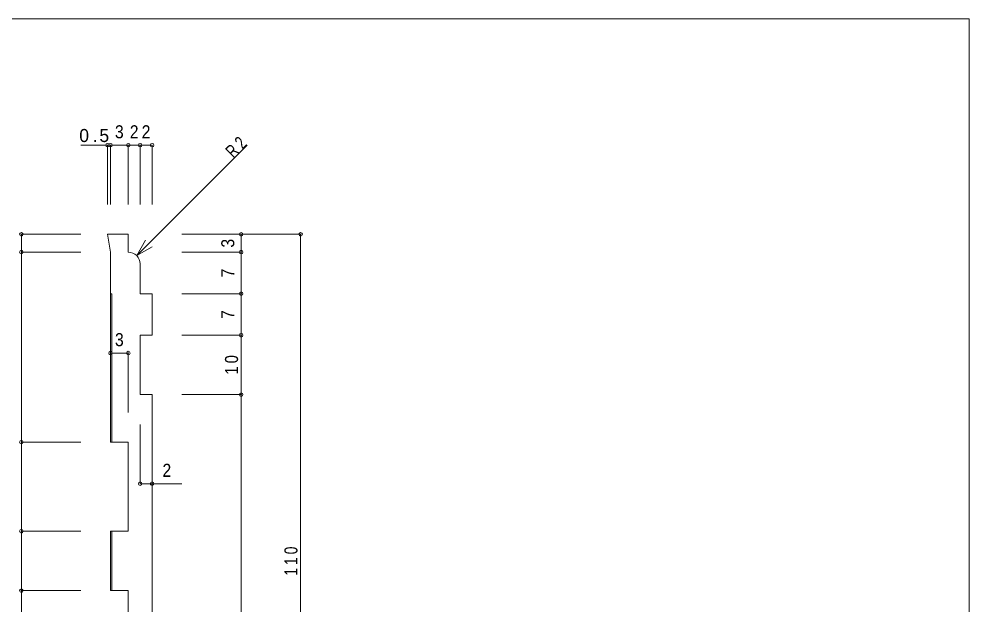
# Model space of a CAD drawing. Units: millimetres at full size, sheet at 1:1; some dimension numbers follow another scale. Extents: x -141 to 141, y -98 to 98.
# Drawn here: x -18.9 to 141, y -1 to 97.5 of the extents above; entities that cross this region are included whole.
import ezdxf
from ezdxf.enums import TextEntityAlignment as Align

# ---------------------------------------------------------------- set-up
doc = ezdxf.new("R2010")
doc.units = ezdxf.units.MM
doc.header["$PDMODE"] = 32
doc.header["$PDSIZE"] = 0.6
for name, color, linetype, lineweight in [('0-0_ＫＢ製品', 2, 'Continuous', 9), ('0-3_寸法', 4, 'Continuous', 9), ('0-4_引出線字', 4, 'Continuous', 9), ('0-8_他製品', 7, 'Continuous', 9), ('F-0_図面枠', 5, 'Continuous', 9)]:
    doc.layers.add(name, color=color, linetype=linetype, lineweight=lineweight)
doc.layers.add('0-5_文字', color=7, linetype='Continuous')
doc.styles.add('HGｺﾞｼｯｸM', font='')
doc.styles.get('HGｺﾞｼｯｸM').set_extended_font_data('HGｺﾞｼｯｸM')

msp = doc.modelspace()

# ---------------------------------------------------------------- linework, layer by layer
at = {"layer": '0-0_ＫＢ製品'}
for p, q in [((-4, 61.25), (-0.5, 61.25)), ((-4, 61.25), (-3.5, 58.25)), ((-0.5, 61.25), (-0.5, 58.25)), ((3.5, -48.75), (3.5, 34.25)), ((-3.5, 1.25), (-3.5, 11.25))]:
    msp.add_line(p, q, dxfattribs=at)
for points in [[(-3.5, 11.25), (-0.5, 11.25), (-0.5, 26.25), (-3.5, 26.25), (-3.5, 58.25)], [(3.5, 34.25), (1.5, 34.25), (1.5, 44.25), (3.5, 44.25), (3.5, 51.25), (1.5, 51.25), (1.5, 56.25)], [(-0.5, -13.75), (-0.5, 1.25), (-3.5, 1.25)]]:
    msp.add_lwpolyline(points, dxfattribs=at)
msp.add_arc((-0.5, 56.25), 2, 359.98597, 90.00008, dxfattribs=at)
at = {"layer": '0-3_寸法'}
for p, q in [((-3.5, 76.25), (-8.5, 76.25)), ((-4, 76.25), (-4, 66.25)), ((-0.5, 76.25), (-3.5, 76.25)), ((-3.5, 76.25), (-3.5, 66.25)), ((1.5, 76.25), (-0.5, 76.25)), ((-0.5, 76.25), (-0.5, 66.25)), ((3.5, 76.25), (1.5, 76.25)), ((1.5, 76.25), (1.5, 66.25)), ((3.5, 76.25), (3.5, 66.25)), ((-18.5, 61.25), (-18.5, 58.25)), ((-18.5, 61.25), (-8.5, 61.25)), ((18.5, 61.25), (8.5, 61.25)), ((18.5, 61.25), (18.5, 58.25)), ((28.5, 61.25), (18.5, 61.25)), ((28.5, 61.25), (28.5, -48.75)), ((-18.5, 58.25), (-8.5, 58.25)), ((-18.5, 58.25), (-18.5, 26.25)), ((18.5, 58.25), (8.5, 58.25)), ((18.5, 58.25), (18.5, 51.25)), ((18.5, 51.25), (8.5, 51.25)), ((18.5, 51.25), (18.5, 44.25)), ((18.5, 44.25), (8.5, 44.25)), ((18.5, 44.25), (18.5, 34.25)), ((-3.5, 41.25), (-0.5, 41.25)), ((-3.5, 41.25), (-3.5, 31.25)), ((-0.5, 41.25), (-0.5, 31.25)), ((18.5, 34.25), (8.5, 34.25)), ((18.5, 34.25), (18.5, -48.75)), ((1.5, 19.25), (1.5, 29.25)), ((3.5, 19.25), (3.5, 29.25)), ((-18.5, 26.25), (-8.5, 26.25)), ((-18.5, 26.25), (-18.5, 11.25)), ((8.5, 19.25), (1.5, 19.25)), ((-18.5, 11.25), (-8.5, 11.25)), ((-18.5, 11.25), (-18.5, 1.25)), ((-18.5, 1.25), (-8.5, 1.25)), ((-18.5, 1.25), (-18.5, -13.75))]:
    msp.add_line(p, q, dxfattribs=at)
for p in [(-4, 76.25), (-3.5, 76.25), (-0.5, 76.25), (1.5, 76.25), (3.5, 76.25), (-18.5, 61.25), (18.5, 61.25), (28.5, 61.25), (-18.5, 58.25), (18.5, 58.25), (18.5, 51.25), (18.5, 44.25), (-3.5, 41.25), (-0.5, 41.25), (18.5, 34.25), (-18.5, 26.25), (1.5, 19.25), (3.5, 19.25), (-18.5, 11.25), (-18.5, 1.25)]:
    msp.add_point(p, dxfattribs=at)
at = {"layer": '0-4_引出線字'}
for q in [(19.5, 76.25), (2.415, 60.262), (3.513, 59.164)]:
    msp.add_line((0.915, 57.664), q, dxfattribs=at)
at = {"layer": '0-8_他製品'}
for p, q in [((-3.5, 51.25), (-3.3, 51.25)), ((-3.3, 26.25), (-3.3, 51.25)), ((-3.3, 1.25), (-3.3, 11.25))]:
    msp.add_line(p, q, dxfattribs=at)
at = {"layer": 'F-0_図面枠'}
for p, q in [((-141, 97.5), (141, 97.5)), ((141, 97.5), (141, -97.5))]:
    msp.add_line(p, q, dxfattribs=at)

# ---------------------------------------------------------------- texts
at = {"layer": '0-3_寸法', "color": 7, "style": 'HGｺﾞｼｯｸM', "width": 0.9}
for s, p in [('3', (-2.75, 76.75)), ('2', (-0.25, 76.75)), ('2', (1.75, 76.75)), ('3', (-2.75, 41.75)), ('2', (5.25, 19.75))]:
    msp.add_text(s, height=2.199, dxfattribs=at).set_placement(p, align=Align.BOTTOM_LEFT)
for s, p in [('3', (18, 59)), ('7', (18, 54)), ('7', (18, 47))]:
    msp.add_text(s, height=2.199, rotation=90, dxfattribs=at).set_placement(p, align=Align.BOTTOM_LEFT)
at = {"layer": '0-3_寸法', "color": 7, "insert": (-8.75, 76.75), "char_height": 2.199, "attachment_point": 7, "style": 'HGｺﾞｼｯｸM'}
msp.add_mtext('\\T1.38;0.5', dxfattribs=at)
at = {"layer": '0-3_寸法', "color": 7, "char_height": 2.199, "attachment_point": 7, "rotation": 90, "style": 'HGｺﾞｼｯｸM'}
for s, insert in [('\\T1.36;\\W0.85;10', (18, 37.625)), ('\\T1.38;\\W0.8;110', (28, 3.75))]:
    msp.add_mtext(s, dxfattribs=dict(at, insert=insert))
at = {"layer": '0-5_文字', "insert": (17.202, 73.952), "char_height": 2.199, "attachment_point": 7, "rotation": 45, "style": 'HGｺﾞｼｯｸM'}
msp.add_mtext('\\T1.36;\\W0.75;R2', dxfattribs=at)

doc.saveas('drawing.dxf')
